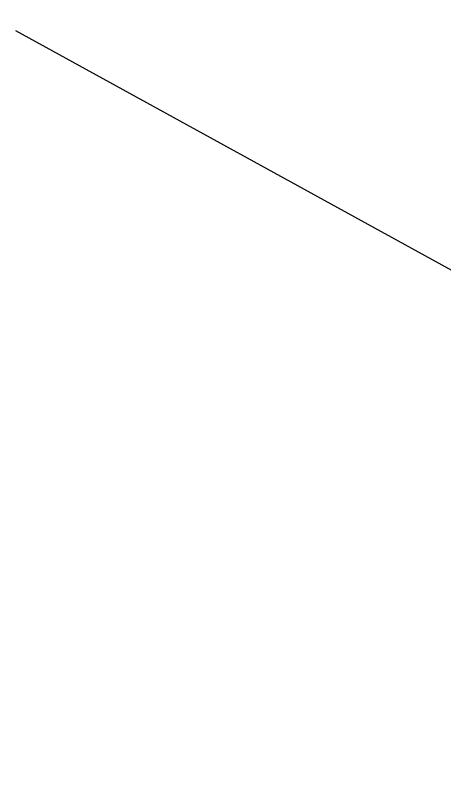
# Model space of a CAD drawing. Header units: millimetres. Extents: x 311 to 4068, y 1050 to 3803.
# Drawn here: x 667.7 to 714.1, y 2800.4 to 2884 of the extents above; entities that cross this region are included whole.
import ezdxf

# ---------------------------------------------------------------- set-up
doc = ezdxf.new("R2010")
doc.units = ezdxf.units.MM
doc.layers.add('ZANO_R', color=7, linetype='Continuous', lineweight=0)
doc.layers.add('ZANO_W', color=1, linetype='Continuous', lineweight=0)
doc.styles.get("Standard").update_dxf_attribs({"font": 'ARIALUNI.TTF'})
doc.dimstyles.new('pl i ang', dxfattribs={"dimtxt": 50, "dimasz": 50, "dimexe": 1.25, "dimexo": 0.625, "dimgap": 10, "dimtad": 1, "dimtoh": 1, "dimtxsty": 'Standard', "dimcen": 2.5, "dimclrd": 1, "dimclre": 1, "dimclrt": 1, "dimadec": 0, "dimazin": 0, "dimtfac": 1, "dimtmove": 0, "dimatfit": 3, "dimfxl": 1, "dimarcsym": 1})

# ---------------------------------------------------------------- blocks, each defined once
blk = doc.blocks.new('*D407')
at = {"layer": 'ZANO_W', "color": 1, "lineweight": -2}
for p, q in [((563.749, 2930.856), (563.749, 2664.746)), ((913.743, 2930.862), (913.743, 2664.746)), ((603.749, 2674.746), (873.743, 2674.746))]:
    blk.add_line(p, q, dxfattribs=at)
at = {"layer": 'ZANO_W', "color": 1}
for points in [[(603.749, 2681.413), (603.749, 2668.079), (563.749, 2674.746)], [(873.743, 2668.079), (873.743, 2681.413), (913.743, 2674.746)]]:
    blk.add_solid(points, dxfattribs=at)
at = {"layer": 'ZANO_W', "color": 1, "insert": (738.746, 2705.182), "char_height": 40, "attachment_point": 5}
blk.add_mtext('350', dxfattribs=at)

msp = doc.modelspace()

# ---------------------------------------------------------------- linework, layer by layer
at = {"layer": 'ZANO_R'}
msp.add_line((667.651, 2882.373), (732.176, 2846.87), dxfattribs=at)

# ---------------------------------------------------------------- dimensions: what is measured, and where the dimension line sits
at = {"layer": 'ZANO_W'}
dim = msp.add_linear_dim(base=(913.743, 2674.746), p1=(563.749, 2940.856), p2=(913.743, 2940.862), dimstyle='pl i ang', override={"dimtxt": 40, "dimasz": 40, "dimexe": 10, "dimexo": 10, "dimtoh": 0, "dimdec": 0, "dimtdec": 0, "dimtmove": 1}, dxfattribs=at)
dim.commit()
dim.dimension.update_dxf_attribs({"geometry": '*D407', "text_midpoint": (738.746, 2705.182)})

doc.saveas('drawing.dxf')
